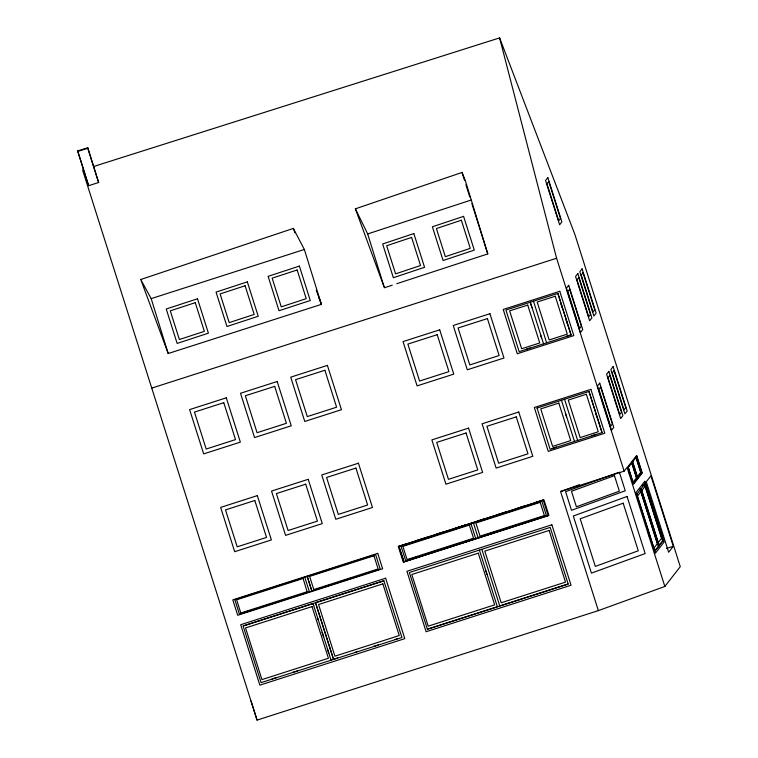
<?xml version="1.0" encoding="UTF-8"?>
<svg xmlns="http://www.w3.org/2000/svg" width="758" height="758" viewBox="0 0 758 758"><rect width="100%" height="100%" fill="white"/><g stroke="black" fill="none" stroke-linecap="round" stroke-linejoin="round"><path stroke-width="1.14" d="M77.733 151.439L77.752 150.899L87.786 147.725L98.635 182.517L88.601 185.691L77.733 151.439L87.767 148.265L87.786 147.725M598.356 610.616L560.588 491.535L624.128 471.154L627.065 467.383L664.842 586.465L598.356 610.616L257.047 720.1L82.575 170M636.682 456.231L628.23 467.08L633.451 483.557L641.903 472.708L636.682 456.231L635.82 456.506L641.05 472.973L636.947 478.241L637.8 477.976L632.579 461.499M627.7 467.951L631.698 462.835L636.455 477.843L632.466 482.969M632.731 461.499L635.943 457.368L640.709 472.386L636.843 477.341M633.3 482.922L637.658 478.165L632.428 461.688L631.575 461.954L636.796 478.431M642.377 486.248L645.285 483.348L663.364 540.34L654.912 551.189L636.834 494.197L645.285 483.348M636.872 496.869L640.87 491.743L657.338 543.675L654.012 547.949M641.903 490.417L645.124 486.285L661.592 538.218L657.736 543.173M654.751 550.554L659.109 545.798L641.031 488.806L640.178 489.071L658.257 546.063M659.081 545.002L663.364 540.34M673.293 546.3L668.641 552.26L646.28 481.747L650.923 475.787L673.293 546.3L666.519 548.413M664.842 586.465L680.267 566.662L574.962 234.677L499.607 37.9L93.84 166.428M560.588 491.535L579.425 484.694M618.244 472.537L565.591 491.667L571.513 510.305L625.255 490.786L619.343 472.139M383.984 286.647L355.388 208.838L462.029 172.454L465.213 180.252L487.782 253.911L396.756 283.71M140.751 279.503L293.337 228.423L304.365 249.486L321.392 304.384L168.2 353.522L140.751 279.503L151.174 298.624L168.2 353.522M355.388 208.838L367.677 233.938L471.059 200.084M392.265 285.188L384.401 287.756L367.677 233.938M151.174 298.624L304.365 249.486M151.733 388.115L556.59 258.251L499.607 37.9M557.888 293.422L505.918 310.041L519.164 351.646L571.077 334.989L557.888 293.422L571.077 334.989M526.658 349.031L530.05 347.998M566.378 336.296L570.878 334.903M537.015 408.079L588.985 391.46L602.051 432.619L550.137 449.276L537.081 408.117M552.089 448.442L556.524 447.021M591.875 435.727L596.309 434.306M398.793 546.319L543.998 499.948L548.887 515.364L403.948 561.858L398.793 546.319L405.53 544.159M415.64 540.918L426.877 537.308M436.996 534.068L444.861 531.538M456.098 527.938L466.208 524.697M477.445 521.087L485.31 518.567M496.547 514.966L506.657 511.716M517.894 508.116L525.758 505.595M535.878 502.346L542.614 500.185M478.033 537.517L473.447 523.048L541.799 501.123L546.452 515.62L405.691 560.768L401.039 546.272L471.002 523.835L475.654 538.332M234.781 599.692L375.608 554.572L380.203 569.04L239.443 614.188L234.847 599.72M541.866 501.152L401.039 546.272M307.293 591.666L240.817 612.985L236.638 599.805L303.105 578.487L307.085 591.628M244.72 612.293L249.23 610.891M265.906 605.547L268.133 604.837M285.851 599.095L289.253 598.053M326.044 586.209L329.484 585.148M346.321 579.699L350.897 578.288M365.479 573.55L370.056 572.138M407.7 559.972L411.035 558.902M413.195 558.163L416.597 557.121M426.602 553.909L432.164 552.127M434.315 551.388L437.717 550.346M445.505 547.845L451.057 546.063M453.218 545.324L456.619 544.282M464.398 541.79L472.187 539.289M485.537 534.959L491.231 533.177M493.42 532.429L496.869 531.367M509.262 527.397L518.283 524.508M532.865 519.78L537.431 518.358M404.8 561.375L411.547 559.215M423.902 555.244L432.894 552.364M445.259 548.404L450.877 546.594M464.36 542.273L472.225 539.753M485.707 535.423L491.326 533.623M504.809 529.302L512.673 526.772M526.156 522.452L531.775 520.651M546.385 515.961L548.631 515.241M315.517 602.705L333.567 659.441L315.517 602.705L383.87 580.78L401.92 637.516L261.093 682.636L243.11 625.937L313.139 603.52M427.417 629.254L409.358 572.517L550.185 527.397L568.178 584.096L427.351 629.225L497.371 606.807L479.388 550.109M243.176 625.966L383.87 580.78M271.999 678.988L276.509 677.595M293.185 672.242L297.638 670.821M334.24 659.024L337.689 657.972M354.592 652.543L356.847 651.823M373.685 646.375L378.251 644.954M395.089 639.506L397.344 638.786M568.168 583.944L499.759 605.993L481.832 549.323M641.05 472.973L641.903 472.708M635.971 494.462L636.834 494.197M658.399 545.874L659.261 545.608L641.173 488.616M533.509 301.248L546.622 342.777M530.363 302.252L543.552 343.819M588.985 391.46L602.051 432.619M564.539 399.258L577.662 440.445M561.46 400.29L574.46 441.421M304.811 577.283L309.397 591.752M331.056 660.199L313.007 603.415M293.337 228.423L294.976 232.839M316.276 290.286L320.786 302.433M318.929 297.752L321.392 304.384M644.423 483.613L662.501 540.606M641.259 491.241L644.12 500.28M655.945 537.526L657.015 540.918M631.717 461.774L632.418 463.962M640.32 488.882L643.154 497.826M644.925 503.416L647.408 511.233M649.18 516.823L652.733 527.994M628.723 471.173L629.746 474.385M648.336 532.997L649.407 536.38M556.59 258.251L624.128 471.154M560.835 303.418L562.256 307.909M566.179 320.264L567.316 323.666M595.788 413.593L596.906 416.957M530.458 303.257L531.945 307.776M540.435 334.714L541.572 338.115M565.44 413.517L566.558 416.891M485.887 571.087L486.949 574.422M399.049 546.442L403.948 561.858M312.94 603.377L313.641 605.604M317.526 617.836L318.227 620.063M322.112 632.286L323.514 636.739M327.399 648.971L328.811 653.415M87.767 148.265L98.635 182.517M77.752 150.899L88.601 185.691M462.029 172.454L464.502 180.271M465.914 184.734L469.789 197.004M471.912 203.703L487.782 253.911M251.04 700.998L257.047 720.1M547.835 177.59L545.57 180.489L559.622 224.785L561.886 221.886L547.835 177.59M548.773 181.56L546.963 183.881L558.684 220.815L560.494 218.493L548.773 181.56M568.699 285.302L566.434 288.201L580.486 332.497L582.75 329.597L568.699 285.302M577.842 273.562L575.578 276.462L589.629 320.767L591.894 317.867L577.842 273.562M582.087 268.844L579.823 271.743L593.884 316.039L596.139 313.139L582.087 268.844M569.637 289.272L567.837 291.584L579.548 328.517L581.358 326.205L569.637 289.272M578.78 277.542L576.971 279.854L588.691 316.787L590.501 314.475L578.78 277.542M583.025 272.814L581.225 275.135L592.936 312.069L594.746 309.747L583.025 272.814M599.72 383.103L597.465 386.002L611.516 430.298L613.772 427.398L599.72 383.103M608.864 371.373L606.608 374.272L620.66 418.568L622.915 415.668L608.864 371.373M613.108 366.645L610.853 369.544L624.905 413.849L627.16 410.95L613.108 366.645M600.668 387.073L598.858 389.394L610.578 426.328L612.379 424.006L600.668 387.073M609.811 375.343L608.001 377.664L619.712 414.598L621.522 412.276L609.811 375.343M614.056 370.624L612.246 372.936L623.967 409.87L625.767 407.558L614.056 370.624M636.644 455.52L627.946 466.691L633.508 484.248L642.215 473.077L636.644 455.52M644.821 481.302L636.123 492.473L655.386 553.207L664.093 542.036L644.821 481.302M614.444 475.645L571.475 491.26L576.402 506.799L619.371 491.193L614.444 475.645M627.055 496.481L573.313 516.009L591.43 573.105L645.172 553.577L627.055 496.481M623.18 503.189L580.211 518.794L595.314 566.397L638.274 550.791L623.18 503.189M463.583 216.371L432.382 226.784L443.098 260.525L474.3 250.102L463.583 216.371M413.849 233.568L382.648 243.981L393.355 277.722L424.556 267.299L413.849 233.568M461.347 220.218L436.4 228.546L445.334 256.678L470.282 248.349L461.347 220.218M411.603 237.415L386.665 245.744L395.591 273.865L420.538 265.537L411.603 237.415M247.326 281.862L216.068 292.095L226.964 326.499L258.232 316.266L247.326 281.862M197.497 298.775L166.239 309.008L177.145 343.412L208.403 333.179L197.497 298.775M299.382 266.096L268.124 276.329L279.02 310.733L310.278 300.5L299.382 266.096M245.099 285.747L220.104 293.924L229.2 322.614L254.186 314.437L245.099 285.747M195.27 302.66L170.285 310.837L179.371 339.527L204.357 331.35L195.27 302.66M297.155 269.981L272.16 278.158L281.246 306.848L306.241 298.671L297.155 269.981M226.301 397.827L189.623 409.595L203.675 453.89L240.352 442.122L226.301 397.827M277.191 381.501L240.513 393.269L254.565 437.565L291.243 425.797L277.191 381.501M327.399 365.394L290.721 377.162L304.773 421.457L341.451 409.699L327.399 365.394M439.716 329.825L403.029 341.593L417.089 385.888L453.767 374.12L439.716 329.825M489.924 313.717L453.237 325.485L467.288 369.79L503.975 358.022L489.924 313.717M559.783 291.309L503.227 309.454L517.278 353.749L573.834 335.614L559.783 291.309M527.739 305.076L509.641 310.884L521.656 348.756L539.753 342.948L527.739 305.076M555.263 296.245L537.166 302.054L549.18 339.925L567.278 334.126L555.263 296.245M223.79 402.688L194.465 412.096L206.185 449.03L235.511 439.621L223.79 402.688M274.68 386.362L245.355 395.771L257.076 432.704L286.401 423.296L274.68 386.362M324.888 370.264L295.563 379.663L307.274 416.597L336.609 407.188L324.888 370.264M437.205 334.685L407.88 344.094L419.591 381.028L448.925 371.619L437.205 334.685M487.413 318.587L458.088 327.987L469.799 364.92L499.134 355.521L487.413 318.587M257.332 495.628L220.644 507.396L234.696 551.701L271.383 539.933L257.332 495.628M308.222 479.312L271.535 491.07L285.586 535.375L322.273 523.607L308.222 479.312M358.43 463.204L321.743 474.972L335.794 519.268L372.481 507.5L358.43 463.204M468.567 428.128L431.88 439.896L445.931 484.191L482.619 472.424L468.567 428.128M518.766 412.02L482.088 423.788L496.139 468.084L532.817 456.316L518.766 412.02M590.889 389.366L534.324 407.51L548.242 451.37L604.799 433.225L590.889 389.366M254.821 500.498L225.496 509.897L237.207 546.831L266.532 537.431L254.821 500.498M305.711 484.173L276.386 493.581L288.097 530.515L317.422 521.106L305.711 484.173M355.919 468.065L326.584 477.474L338.305 514.407L367.63 504.999L355.919 468.065M558.835 403.095L540.738 408.903L552.639 446.405L570.736 440.597L558.835 403.095M586.36 394.264L568.263 400.072L580.164 437.574L598.261 431.776L586.36 394.264M466.056 432.989L436.722 442.397L448.442 479.331L477.767 469.922L466.056 432.989M516.264 416.881L486.93 426.29L498.65 463.223L527.975 453.815L516.264 416.881M543.259 500.062L398.31 546.556L403.265 562.161L548.205 515.667L543.259 500.062M377.749 553.368L232.801 599.862L237.69 615.278L382.638 568.784L377.749 553.368M373.95 555.766L309.624 576.393L313.812 589.572L378.128 568.945L373.95 555.766M469.363 525.067L402.896 546.385L407.074 559.565L473.542 538.246L469.363 525.067M540.198 502.346L475.882 522.973L480.06 536.162L544.377 515.525L540.198 502.346M385.632 578.212L240.684 624.715L259.852 685.147L404.8 638.653L385.632 578.212M551.881 524.801L406.932 571.295L426.11 631.727L571.058 585.233L551.881 524.801M478.279 553.179L411.812 574.507L428.204 626.174L494.671 604.856L478.279 553.179M549.114 530.458L484.798 551.094L501.19 602.762L565.506 582.135L549.114 530.458M312.031 606.599L245.554 627.927L261.946 679.594L328.422 658.276L312.031 606.599M382.866 583.878L318.549 604.514L334.941 656.182L399.258 635.545L382.866 583.878M307.255 576.497L311.851 590.965L307.255 576.497"/></g></svg>
